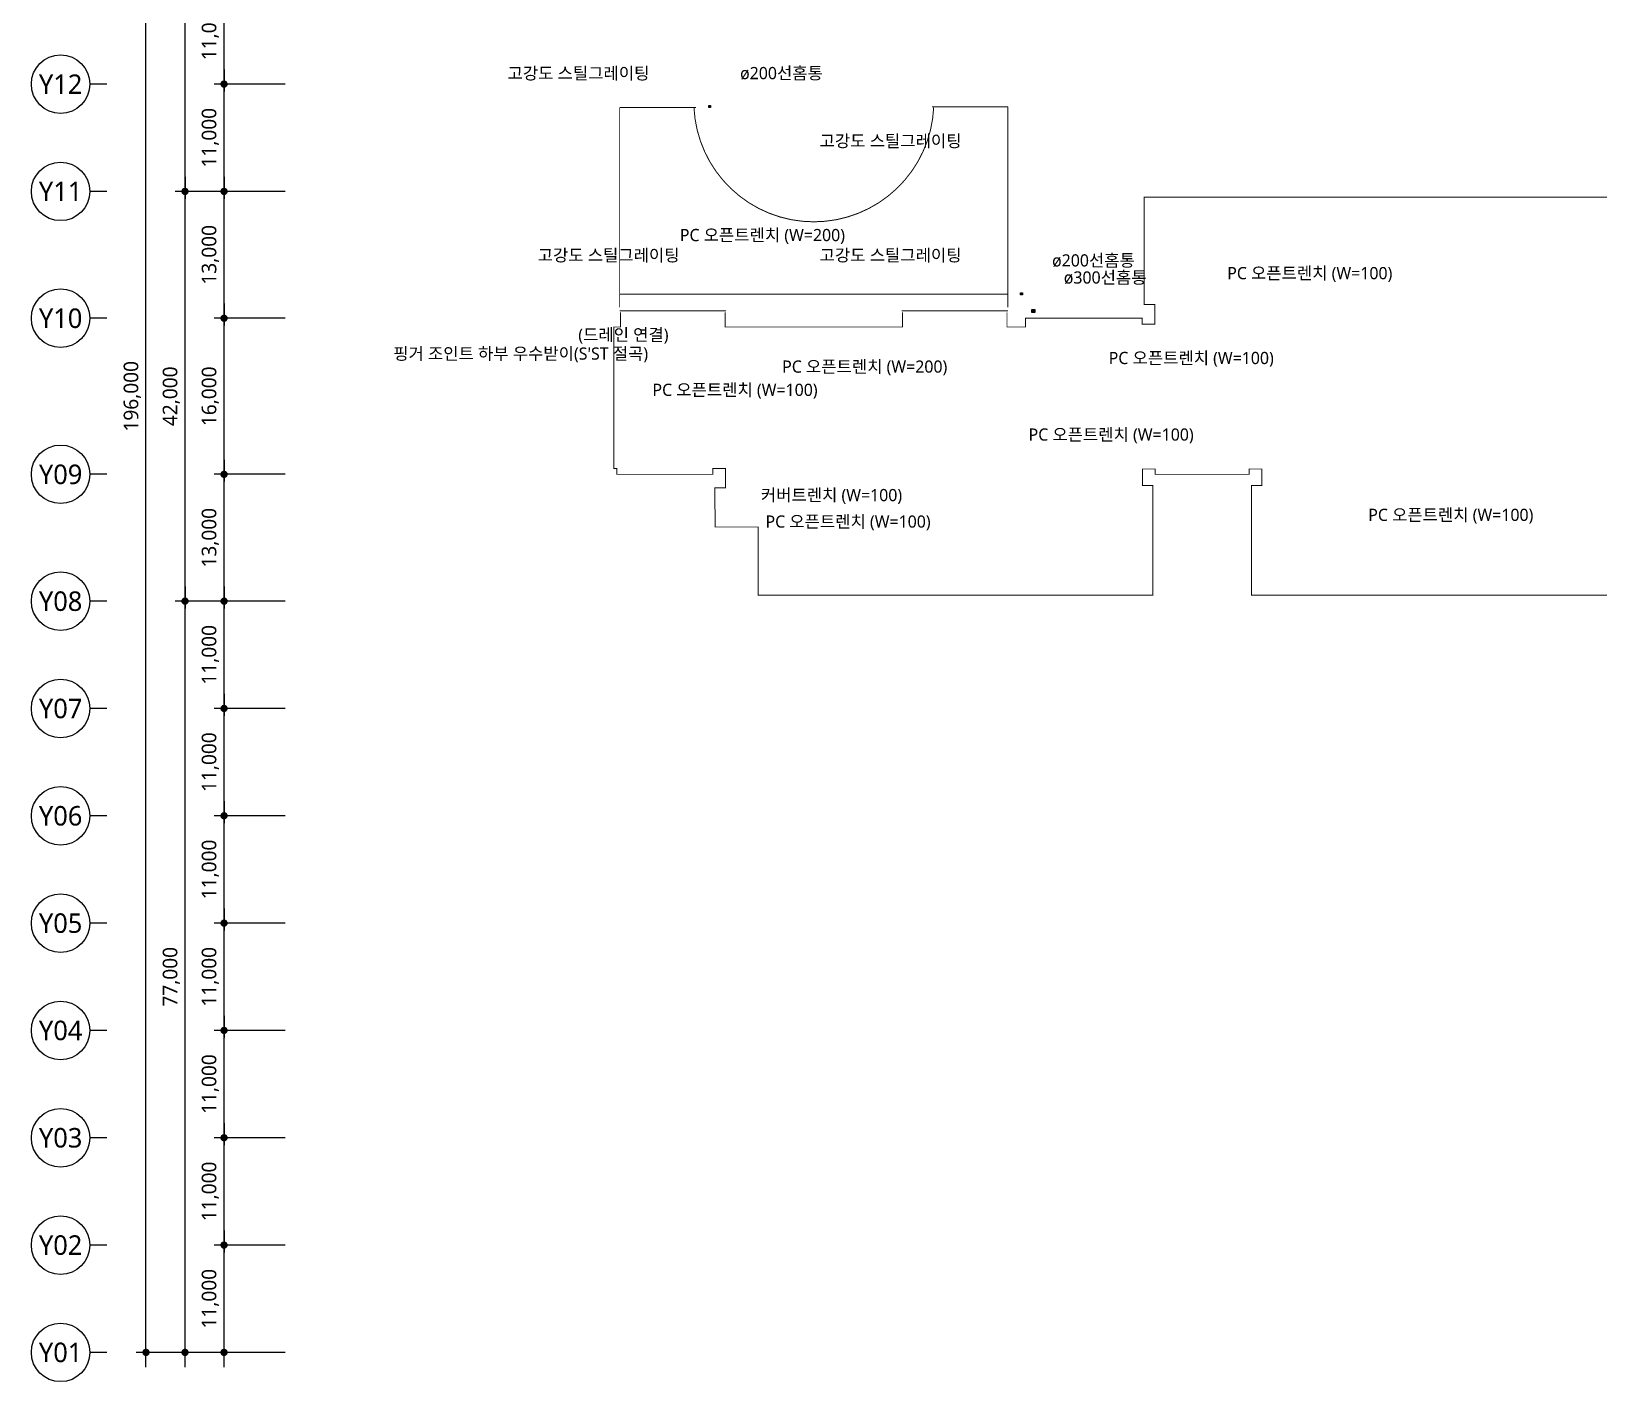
# Model space of a CAD drawing. Header units: millimetres. Extents: x 5104319 to 6731528, y 2502930 to 3039130.
# Drawn here: x 5997062 to 6157702, y 2798701 to 2937105 of the extents above; entities that cross this region are included whole.
import ezdxf
from ezdxf.enums import TextEntityAlignment as Align

# ---------------------------------------------------------------- set-up
doc = ezdxf.new("R2010")
doc.units = ezdxf.units.MM
doc.header["$PDMODE"] = 1
for name, pattern in [('CENTER2', [28.575000000000003, 19.05, -3.175, 3.175, -3.175]), ('DIVIDE2', [15.875, 6.35, -3.175, 0, -3.175, 0, -3.175]), ('HID', [2.3, 1.5, -0.8])]:
    doc.linetypes.add(name, pattern=pattern)
doc.layers.get('Defpoints').update_dxf_attribs({"color": 140})
for name, color, linetype in [('0-아연도 그레이팅 커버', 6, 'DIVIDE2'), ('0-오픈트랜치', 2, 'HID'), ('D-1', 6, 'Continuous'), ('SYM', 253, 'Continuous')]:
    doc.layers.add(name, color=color, linetype=linetype)
for name, color, linetype, lineweight in [('A-AXIS-BUBL', 7, 'Continuous', 25), ('A-DIMS', 7, 'Continuous', 25), ('A-MKXS-TEXT1', 3, 'Continuous', 25), ('A-XXXX-TXT2', 3, 'Continuous', 25)]:
    doc.layers.add(name, color=color, linetype=linetype, lineweight=lineweight)
doc.styles.add('HY울릉도L', font='')
doc.styles.add('맑은고딕', font='malgun.ttf')
doc.styles.get('HY울릉도L').set_extended_font_data('HYwulM')
doc.dimstyles.new('CDIM', dxfattribs={"dimtxt": 3, "dimasz": 1.5, "dimexe": 2, "dimexo": 1, "dimgap": 1, "dimtad": 1, "dimdec": 0, "dimrnd": 0.5, "dimzin": 0, "dimdsep": 32, "dimlunit": 6, "dimtxsty": 'HY울릉도L', "dimblk1": '_CIDOT', "dimblk2": '_CIDOT', "dimsah": 1, "dimcen": 5.5, "dimclrd": 2, "dimclre": 2, "dimclrt": 7, "dimadec": 0, "dimazin": 0, "dimtfac": 1, "dimtdec": 0, "dimtix": 1, "dimtmove": 2, "dimatfit": 1, "dimldrblk": '_CIDOT', "dimfxl": 1, "dimtolj": 1, "dimtzin": 0, "dimlwd": -1, "dimarcsym": 0})

# ---------------------------------------------------------------- blocks, each defined once
blk = doc.blocks.new('_CIDOT')
at = {"color": 0, "linetype": 'ByBlock'}
blk.add_line((2, 0), (-1, 0), dxfattribs=at)
at = {"color": 0, "linetype": 'ByBlock', "const_width": 0.5}
blk.add_lwpolyline([(-0.25, 0, 1), (0.25, 0, 1)], format="xyb", close=True, dxfattribs=at)
blk = doc.blocks.new('*D9')
at = {"layer": 'A-DIMS', "lineweight": -2, "transparency": 16777216}
for p, q in [((93193.01261145901, 67120.5923964351), (85943.0126113575, 67120.5923964351)), ((93193.01261144038, 56120.59239643509), (85943.0126113575, 56120.59239643509))]:
    blk.add_line(p, q, dxfattribs=at)
at = {"layer": 'A-DIMS', "transparency": 16777216}
blk.add_line((86943.0126113575, 56870.59239643509), (86943.0126113575, 66370.5923964351), dxfattribs=at)
at = {"layer": 'Defpoints', "color": 0, "transparency": 16777216}
for p in [(86943.0126113575, 67120.5923964351), (93693.01261145901, 67120.5923964351), (93693.01261144038, 56120.59239643509)]:
    blk.add_point(p, dxfattribs=at)
at = {"layer": 'A-DIMS', "transparency": 16777216, "xscale": 750, "yscale": 750, "zscale": 750}
for p, rotation in [((86943.0126113575, 67120.5923964351), 90), ((86943.0126113575, 56120.59239643509), 270)]:
    blk.add_blockref('_CIDOT', p, dxfattribs=dict(at, rotation=rotation))
at = {"layer": 'A-DIMS', "color": 3, "transparency": 16777216, "insert": (85538.12130700966, 61620.5923964351), "char_height": 1500, "attachment_point": 5, "rotation": 90, "style": '맑은고딕'}
blk.add_mtext('\\A1;11,000', dxfattribs=at)
blk = doc.blocks.new('*D10')
at = {"layer": 'A-DIMS', "lineweight": -2, "transparency": 16777216}
for p, q in [((93193.01261147764, 78120.5923964351), (85943.01261137612, 78120.5923964351)), ((93193.01261145901, 67120.5923964351), (85943.01261137612, 67120.5923964351))]:
    blk.add_line(p, q, dxfattribs=at)
at = {"layer": 'A-DIMS', "transparency": 16777216}
blk.add_line((86943.01261137612, 67870.5923964351), (86943.01261137612, 77370.5923964351), dxfattribs=at)
at = {"layer": 'Defpoints', "color": 0, "transparency": 16777216}
for p in [(86943.01261137612, 78120.5923964351), (93693.01261147764, 78120.5923964351), (93693.01261145901, 67120.5923964351)]:
    blk.add_point(p, dxfattribs=at)
at = {"layer": 'A-DIMS', "transparency": 16777216, "xscale": 750, "yscale": 750, "zscale": 750}
for p, rotation in [((86943.01261137612, 78120.5923964351), 90), ((86943.01261137612, 67120.5923964351), 270)]:
    blk.add_blockref('_CIDOT', p, dxfattribs=dict(at, rotation=rotation))
at = {"layer": 'A-DIMS', "color": 3, "transparency": 16777216, "insert": (85538.12130702828, 72620.59239643511), "char_height": 1500, "attachment_point": 5, "rotation": 90, "style": '맑은고딕'}
blk.add_mtext('\\A1;11,000', dxfattribs=at)
blk = doc.blocks.new('*D11')
at = {"layer": 'A-DIMS', "lineweight": -2, "transparency": 16777216}
for p, q in [((93193.01261145901, 89120.5923964351), (85943.0126113575, 89120.5923964351)), ((93193.01261144038, 78120.5923964351), (85943.0126113575, 78120.5923964351))]:
    blk.add_line(p, q, dxfattribs=at)
at = {"layer": 'A-DIMS', "transparency": 16777216}
blk.add_line((86943.0126113575, 78870.5923964351), (86943.0126113575, 88370.5923964351), dxfattribs=at)
at = {"layer": 'Defpoints', "color": 0, "transparency": 16777216}
for p in [(86943.0126113575, 89120.5923964351), (93693.01261145901, 89120.5923964351), (93693.01261144038, 78120.5923964351)]:
    blk.add_point(p, dxfattribs=at)
at = {"layer": 'A-DIMS', "transparency": 16777216, "xscale": 750, "yscale": 750, "zscale": 750}
for p, rotation in [((86943.0126113575, 89120.5923964351), 90), ((86943.0126113575, 78120.5923964351), 270)]:
    blk.add_blockref('_CIDOT', p, dxfattribs=dict(at, rotation=rotation))
at = {"layer": 'A-DIMS', "color": 3, "transparency": 16777216, "insert": (85538.12130700966, 83620.59239643511), "char_height": 1500, "attachment_point": 5, "rotation": 90, "style": '맑은고딕'}
blk.add_mtext('\\A1;11,000', dxfattribs=at)
blk = doc.blocks.new('*D12')
at = {"layer": 'A-DIMS', "lineweight": -2, "transparency": 16777216}
for p, q in [((93193.01261145901, 100120.5923964351), (85943.0126113575, 100120.5923964351)), ((93193.01261144038, 89120.5923964351), (85943.01261135748, 89120.5923964351))]:
    blk.add_line(p, q, dxfattribs=at)
at = {"layer": 'A-DIMS', "transparency": 16777216}
blk.add_line((86943.01261135748, 89870.5923964351), (86943.0126113575, 99370.5923964351), dxfattribs=at)
at = {"layer": 'Defpoints', "color": 0, "transparency": 16777216}
for p in [(86943.0126113575, 100120.5923964351), (93693.01261145901, 100120.5923964351), (93693.01261144038, 89120.5923964351)]:
    blk.add_point(p, dxfattribs=at)
at = {"layer": 'A-DIMS', "transparency": 16777216, "xscale": 750, "yscale": 750, "zscale": 750}
for p, rotation in [((86943.0126113575, 100120.5923964351), 90), ((86943.01261135748, 89120.5923964351), 270)]:
    blk.add_blockref('_CIDOT', p, dxfattribs=dict(at, rotation=rotation))
at = {"layer": 'A-DIMS', "color": 3, "transparency": 16777216, "insert": (85538.12130700964, 94620.59239643511), "char_height": 1500, "attachment_point": 5, "rotation": 90, "style": '맑은고딕'}
blk.add_mtext('\\A1;11,000', dxfattribs=at)
blk = doc.blocks.new('*D13')
at = {"layer": 'A-DIMS', "lineweight": -2, "transparency": 16777216}
for p, q in [((93193.01261147764, 111120.5923964353), (85943.01261137612, 111120.5923964353)), ((93193.01261145901, 100120.5923964351), (85943.01261137612, 100120.5923964351))]:
    blk.add_line(p, q, dxfattribs=at)
at = {"layer": 'A-DIMS', "transparency": 16777216}
blk.add_line((86943.01261137612, 100870.5923964351), (86943.01261137612, 110370.5923964353), dxfattribs=at)
at = {"layer": 'Defpoints', "color": 0, "transparency": 16777216}
for p in [(86943.01261137612, 111120.5923964353), (93693.01261147764, 111120.5923964353), (93693.01261145901, 100120.5923964351)]:
    blk.add_point(p, dxfattribs=at)
at = {"layer": 'A-DIMS', "transparency": 16777216, "xscale": 750, "yscale": 750, "zscale": 750}
for p, rotation in [((86943.01261137612, 111120.5923964353), 90), ((86943.01261137612, 100120.5923964351), 270)]:
    blk.add_blockref('_CIDOT', p, dxfattribs=dict(at, rotation=rotation))
at = {"layer": 'A-DIMS', "color": 3, "transparency": 16777216, "insert": (85538.12130702827, 105620.5923964352), "char_height": 1500, "attachment_point": 5, "rotation": 90, "style": '맑은고딕'}
blk.add_mtext('\\A1;11,000', dxfattribs=at)
blk = doc.blocks.new('*D14')
at = {"layer": 'A-DIMS', "lineweight": -2, "transparency": 16777216}
for p, q in [((93193.01261145901, 122120.5923964353), (85943.0126113575, 122120.5923964353)), ((93193.01261144038, 111120.5923964353), (85943.0126113575, 111120.5923964353))]:
    blk.add_line(p, q, dxfattribs=at)
at = {"layer": 'A-DIMS', "transparency": 16777216}
blk.add_line((86943.0126113575, 111870.5923964353), (86943.0126113575, 121370.5923964353), dxfattribs=at)
at = {"layer": 'Defpoints', "color": 0, "transparency": 16777216}
for p in [(86943.0126113575, 122120.5923964353), (93693.01261145901, 122120.5923964353), (93693.01261144038, 111120.5923964353)]:
    blk.add_point(p, dxfattribs=at)
at = {"layer": 'A-DIMS', "transparency": 16777216, "xscale": 750, "yscale": 750, "zscale": 750}
for p, rotation in [((86943.0126113575, 122120.5923964353), 90), ((86943.0126113575, 111120.5923964353), 270)]:
    blk.add_blockref('_CIDOT', p, dxfattribs=dict(at, rotation=rotation))
at = {"layer": 'A-DIMS', "color": 3, "transparency": 16777216, "insert": (85538.12130700964, 116620.5923964353), "char_height": 1500, "attachment_point": 5, "rotation": 90, "style": '맑은고딕'}
blk.add_mtext('\\A1;11,000', dxfattribs=at)
blk = doc.blocks.new('*D15')
at = {"layer": 'A-DIMS', "lineweight": -2, "transparency": 16777216}
for p, q in [((93193.01261147764, 135120.5923964353), (85943.01261137612, 135120.5923964353)), ((93193.01261145901, 122120.5923964353), (85943.01261137612, 122120.5923964353))]:
    blk.add_line(p, q, dxfattribs=at)
at = {"layer": 'A-DIMS', "transparency": 16777216}
blk.add_line((86943.01261137612, 122870.5923964353), (86943.01261137612, 134370.5923964353), dxfattribs=at)
at = {"layer": 'Defpoints', "color": 0, "transparency": 16777216}
for p in [(86943.01261137612, 135120.5923964353), (93693.01261147764, 135120.5923964353), (93693.01261145901, 122120.5923964353)]:
    blk.add_point(p, dxfattribs=at)
at = {"layer": 'A-DIMS', "transparency": 16777216, "xscale": 750, "yscale": 750, "zscale": 750}
for p, rotation in [((86943.01261137612, 135120.5923964353), 90), ((86943.01261137612, 122120.5923964353), 270)]:
    blk.add_blockref('_CIDOT', p, dxfattribs=dict(at, rotation=rotation))
at = {"layer": 'A-DIMS', "color": 3, "transparency": 16777216, "insert": (85538.12130702828, 128620.5923964354), "char_height": 1500, "attachment_point": 5, "rotation": 90, "style": '맑은고딕'}
blk.add_mtext('\\A1;13,000', dxfattribs=at)
blk = doc.blocks.new('*D16')
at = {"layer": 'A-DIMS', "lineweight": -2, "transparency": 16777216}
for p, q in [((93193.01261149626, 151120.5923964353), (85943.01261139475, 151120.5923964353)), ((93193.01261147764, 135120.5923964353), (85943.01261139475, 135120.5923964353))]:
    blk.add_line(p, q, dxfattribs=at)
at = {"layer": 'A-DIMS', "transparency": 16777216}
blk.add_line((86943.01261139475, 135870.5923964353), (86943.01261139475, 150370.5923964353), dxfattribs=at)
at = {"layer": 'Defpoints', "color": 0, "transparency": 16777216}
for p in [(86943.01261139475, 151120.5923964353), (93693.01261149626, 151120.5923964353), (93693.01261147764, 135120.5923964353)]:
    blk.add_point(p, dxfattribs=at)
at = {"layer": 'A-DIMS', "transparency": 16777216, "xscale": 750, "yscale": 750, "zscale": 750}
for p, rotation in [((86943.01261139475, 151120.5923964353), 90), ((86943.01261139475, 135120.5923964353), 270)]:
    blk.add_blockref('_CIDOT', p, dxfattribs=dict(at, rotation=rotation))
at = {"layer": 'A-DIMS', "color": 3, "transparency": 16777216, "insert": (85538.12130704691, 143120.5923964354), "char_height": 1500, "attachment_point": 5, "rotation": 90, "style": '맑은고딕'}
blk.add_mtext('\\A1;16,000', dxfattribs=at)
blk = doc.blocks.new('*D17')
at = {"layer": 'A-DIMS', "lineweight": -2, "transparency": 16777216}
for p, q in [((93193.01261137612, 164120.5923964353), (85943.01261127461, 164120.5923964353)), ((93193.01261149626, 151120.5923964353), (85943.0126112746, 151120.5923964353))]:
    blk.add_line(p, q, dxfattribs=at)
at = {"layer": 'A-DIMS', "transparency": 16777216}
blk.add_line((86943.0126112746, 151870.5923964353), (86943.0126112746, 163370.5923964353), dxfattribs=at)
at = {"layer": 'Defpoints', "color": 0, "transparency": 16777216}
for p in [(86943.01261127461, 164120.5923964353), (93693.01261137612, 164120.5923964353), (93693.01261149626, 151120.5923964353)]:
    blk.add_point(p, dxfattribs=at)
at = {"layer": 'A-DIMS', "transparency": 16777216, "xscale": 750, "yscale": 750, "zscale": 750}
for p, rotation in [((86943.01261127461, 164120.5923964353), 90), ((86943.0126112746, 151120.5923964353), 270)]:
    blk.add_blockref('_CIDOT', p, dxfattribs=dict(at, rotation=rotation))
at = {"layer": 'A-DIMS', "color": 3, "transparency": 16777216, "insert": (85538.12130692675, 157620.5923964354), "char_height": 1500, "attachment_point": 5, "rotation": 90, "style": '맑은고딕'}
blk.add_mtext('\\A1;13,000', dxfattribs=at)
blk = doc.blocks.new('*D18')
at = {"layer": 'A-DIMS', "lineweight": -2, "transparency": 16777216}
for p, q in [((93193.01261139475, 175120.5923964353), (85943.01261129323, 175120.5923964353)), ((93193.01261137612, 164120.5923964353), (85943.01261129323, 164120.5923964353))]:
    blk.add_line(p, q, dxfattribs=at)
at = {"layer": 'A-DIMS', "transparency": 16777216}
blk.add_line((86943.01261129323, 164870.5923964353), (86943.01261129323, 174370.5923964353), dxfattribs=at)
at = {"layer": 'Defpoints', "color": 0, "transparency": 16777216}
for p in [(86943.01261129323, 175120.5923964353), (93693.01261139475, 175120.5923964353), (93693.01261137612, 164120.5923964353)]:
    blk.add_point(p, dxfattribs=at)
at = {"layer": 'A-DIMS', "transparency": 16777216, "xscale": 750, "yscale": 750, "zscale": 750}
for p, rotation in [((86943.01261129323, 175120.5923964353), 90), ((86943.01261129323, 164120.5923964353), 270)]:
    blk.add_blockref('_CIDOT', p, dxfattribs=dict(at, rotation=rotation))
at = {"layer": 'A-DIMS', "color": 3, "transparency": 16777216, "insert": (85538.12130694538, 169620.5923964354), "char_height": 1500, "attachment_point": 5, "rotation": 90, "style": '맑은고딕'}
blk.add_mtext('\\A1;11,000', dxfattribs=at)
blk = doc.blocks.new('*D19')
at = {"layer": 'A-DIMS', "lineweight": -2, "transparency": 16777216}
for p, q in [((93193.01261141337, 186120.5923964353), (85943.01261131186, 186120.5923964353)), ((93193.01261139475, 175120.5923964353), (85943.01261131186, 175120.5923964353))]:
    blk.add_line(p, q, dxfattribs=at)
at = {"layer": 'A-DIMS', "transparency": 16777216}
blk.add_line((86943.01261131186, 175870.5923964353), (86943.01261131186, 185370.5923964353), dxfattribs=at)
at = {"layer": 'Defpoints', "color": 0, "transparency": 16777216}
for p in [(86943.01261131186, 186120.5923964353), (93693.01261141337, 186120.5923964353), (93693.01261139475, 175120.5923964353)]:
    blk.add_point(p, dxfattribs=at)
at = {"layer": 'A-DIMS', "transparency": 16777216, "xscale": 750, "yscale": 750, "zscale": 750}
for p, rotation in [((86943.01261131186, 186120.5923964353), 90), ((86943.01261131186, 175120.5923964353), 270)]:
    blk.add_blockref('_CIDOT', p, dxfattribs=dict(at, rotation=rotation))
at = {"layer": 'A-DIMS', "color": 3, "transparency": 16777216, "insert": (85538.121306964, 180620.5923964354), "char_height": 1500, "attachment_point": 5, "rotation": 90, "style": '맑은고딕'}
blk.add_mtext('\\A1;11,000', dxfattribs=at)
blk = doc.blocks.new('*D25')
at = {"layer": 'A-DIMS', "lineweight": -2, "transparency": 16777216}
for p, q in [((93193.01261145901, 122120.5923964353), (81943.0126113575, 122120.5923964353)), ((93193.0126114143, 45120.59239643509), (81943.01261135748, 45120.59239643509))]:
    blk.add_line(p, q, dxfattribs=at)
at = {"layer": 'A-DIMS', "transparency": 16777216}
blk.add_line((82943.01261135748, 45870.59239643509), (82943.0126113575, 121370.5923964353), dxfattribs=at)
at = {"layer": 'Defpoints', "color": 0, "transparency": 16777216}
for p in [(82943.0126113575, 122120.5923964353), (93693.01261145901, 122120.5923964353), (93693.0126114143, 45120.59239643509)]:
    blk.add_point(p, dxfattribs=at)
at = {"layer": 'A-DIMS', "transparency": 16777216, "xscale": 750, "yscale": 750, "zscale": 750}
for p, rotation in [((82943.0126113575, 122120.5923964353), 90), ((82943.01261135748, 45120.59239643509), 270)]:
    blk.add_blockref('_CIDOT', p, dxfattribs=dict(at, rotation=rotation))
at = {"layer": 'A-DIMS', "color": 3, "transparency": 16777216, "insert": (81542.19739396615, 83620.59239643523), "char_height": 1500, "attachment_point": 5, "rotation": 90, "style": '맑은고딕'}
blk.add_mtext('\\A1;77,000', dxfattribs=at)
blk = doc.blocks.new('*D26')
at = {"layer": 'A-DIMS', "lineweight": -2, "transparency": 16777216}
for p, q in [((93193.0126113575, 241120.5923964353), (77943.0126113575, 241120.5923964353)), ((93193.01261144038, 45120.59239643509), (77943.01261135745, 45120.5923964351))]:
    blk.add_line(p, q, dxfattribs=at)
at = {"layer": 'A-DIMS', "transparency": 16777216}
blk.add_line((78943.01261135745, 45870.5923964351), (78943.0126113575, 240370.5923964353), dxfattribs=at)
at = {"layer": 'Defpoints', "color": 0, "transparency": 16777216}
for p in [(78943.0126113575, 241120.5923964353), (93693.0126113575, 241120.5923964353), (93693.01261144038, 45120.59239643509)]:
    blk.add_point(p, dxfattribs=at)
at = {"layer": 'A-DIMS', "transparency": 16777216, "xscale": 750, "yscale": 750, "zscale": 750}
for p, rotation in [((78943.0126113575, 241120.5923964353), 90), ((78943.01261135745, 45120.5923964351), 270)]:
    blk.add_blockref('_CIDOT', p, dxfattribs=dict(at, rotation=rotation))
at = {"layer": 'A-DIMS', "color": 3, "transparency": 16777216, "insert": (77538.12130700963, 143120.5923964352), "char_height": 1500, "attachment_point": 5, "rotation": 90, "style": '맑은고딕'}
blk.add_mtext('\\A1;196,000', dxfattribs=at)
blk = doc.blocks.new('*D27')
at = {"layer": 'A-DIMS', "lineweight": -2, "transparency": 16777216}
for p, q in [((93193.01261145901, 56120.59239643509), (85943.0126113575, 56120.59239643509)), ((93193.01261144038, 45120.59239643509), (85943.0126113575, 45120.59239643509))]:
    blk.add_line(p, q, dxfattribs=at)
at = {"layer": 'A-DIMS', "transparency": 16777216}
blk.add_line((86943.0126113575, 45870.59239643509), (86943.0126113575, 55370.59239643509), dxfattribs=at)
at = {"layer": 'Defpoints', "color": 0, "transparency": 16777216}
for p in [(86943.0126113575, 56120.59239643509), (93693.01261145901, 56120.59239643509), (93693.01261144038, 45120.59239643509)]:
    blk.add_point(p, dxfattribs=at)
at = {"layer": 'A-DIMS', "transparency": 16777216, "xscale": 750, "yscale": 750, "zscale": 750}
for p, rotation in [((86943.0126113575, 56120.59239643509), 90), ((86943.0126113575, 45120.59239643509), 270)]:
    blk.add_blockref('_CIDOT', p, dxfattribs=dict(at, rotation=rotation))
at = {"layer": 'A-DIMS', "color": 3, "transparency": 16777216, "insert": (85538.12130700966, 50620.59239643511), "char_height": 1500, "attachment_point": 5, "rotation": 90, "style": '맑은고딕'}
blk.add_mtext('\\A1;11,000', dxfattribs=at)
blk = doc.blocks.new('*D28')
at = {"layer": 'A-DIMS', "lineweight": -2, "transparency": 16777216}
for p, q in [((93193.01261147764, 164120.5923964353), (81943.01261137612, 164120.5923964353)), ((93193.01261143293, 122120.5923964353), (81943.0126113761, 122120.5923964353))]:
    blk.add_line(p, q, dxfattribs=at)
at = {"layer": 'A-DIMS', "transparency": 16777216}
blk.add_line((82943.0126113761, 122870.5923964353), (82943.0126113761, 163370.5923964353), dxfattribs=at)
at = {"layer": 'Defpoints', "color": 0, "transparency": 16777216}
for p in [(82943.01261137612, 164120.5923964353), (93693.01261147764, 164120.5923964353), (93693.01261143293, 122120.5923964353)]:
    blk.add_point(p, dxfattribs=at)
at = {"layer": 'A-DIMS', "transparency": 16777216, "xscale": 750, "yscale": 750, "zscale": 750}
for p, rotation in [((82943.01261137612, 164120.5923964353), 90), ((82943.0126113761, 122120.5923964353), 270)]:
    blk.add_blockref('_CIDOT', p, dxfattribs=dict(at, rotation=rotation))
at = {"layer": 'A-DIMS', "color": 3, "transparency": 16777216, "insert": (81542.19739398478, 143120.5923964354), "char_height": 1500, "attachment_point": 5, "rotation": 90, "style": '맑은고딕'}
blk.add_mtext('\\A1;42,000', dxfattribs=at)
blk = doc.blocks.new('*D29')
at = {"layer": 'A-DIMS', "lineweight": -2, "transparency": 16777216}
for p, q in [((93193.0126113575, 241120.5923964353), (81943.01261129323, 241120.5923964353)), ((93193.01261135004, 164120.5923964353), (81943.01261129322, 164120.5923964353))]:
    blk.add_line(p, q, dxfattribs=at)
at = {"layer": 'A-DIMS', "transparency": 16777216}
blk.add_line((82943.01261129322, 164870.5923964353), (82943.01261129323, 240370.5923964353), dxfattribs=at)
at = {"layer": 'Defpoints', "color": 0, "transparency": 16777216}
for p in [(82943.01261129323, 241120.5923964353), (93693.0126113575, 241120.5923964353), (93693.01261135004, 164120.5923964353)]:
    blk.add_point(p, dxfattribs=at)
at = {"layer": 'A-DIMS', "transparency": 16777216, "xscale": 750, "yscale": 750, "zscale": 750}
for p, rotation in [((82943.01261129323, 241120.5923964353), 90), ((82943.01261129322, 164120.5923964353), 270)]:
    blk.add_blockref('_CIDOT', p, dxfattribs=dict(at, rotation=rotation))
at = {"layer": 'A-DIMS', "color": 3, "transparency": 16777216, "insert": (81542.19739390188, 202620.5923964354), "char_height": 1500, "attachment_point": 5, "rotation": 90, "style": '맑은고딕'}
blk.add_mtext('\\A1;77,000', dxfattribs=at)
blk = doc.blocks.new('상자')
at = {"layer": 'D-1'}
for p, q in [((6041333.205289224, 124772.7316036165), (6041693.20528928, 124772.7316036168)), ((6042773.205289448, 126212.731603841), (6042773.205289448, 125852.7316037851)), ((6042773.205289448, 123692.7316034499), (6042773.205289448, 123332.731603394)), ((6043853.205289615, 124772.7316036183), (6044213.205289671, 124772.7316036185))]:
    blk.add_line(p, q, dxfattribs=at)
at = {"layer": 'D-1', "ltscale": 0.6}
blk.add_lwpolyline([(6041333.205289261, 126212.7316038694), (6044213.205289634, 126212.7316038694), (6044213.205289634, 123332.7316035011), (6041333.205289261, 123332.7316035011)], close=True, dxfattribs=at)
for points in [[(6044213.205289701, 126212.7316038693), (6041333.205289331, 123332.7316035012)], [(6041333.205289261, 126212.7316038693), (6044213.205289634, 123332.7316034985)]]:
    blk.add_lwpolyline(points, dxfattribs=at)
blk.add_circle((6042773.205289448, 124772.7316036175), 1080.000000167638, dxfattribs=at)
at = {"layer": 'Defpoints'}
blk.add_circle((6042773.205289448, 124772.7316036175), 1200.000000186265, dxfattribs=at)
at = {"layer": 'SYM', "ltscale": 0.6}
blk.add_circle((6042773.205289448, 124772.7316036175), 1080.000000167638, dxfattribs=at)
blk = doc.blocks.new('DIM(210222)')
for p, q in [((74943.0126115065, 175120.5923964344), (73193.0126115065, 175120.5923964344)), ((74943.01261148788, 164120.5923964344), (73193.01261148788, 164120.5923964344)), ((74943.01261146925, 151120.5923964344), (73193.01261146925, 151120.5923964344)), ((74943.01261145063, 135120.5923964344), (73193.01261145063, 135120.5923964344)), ((74943.01261145063, 122120.5923964344), (73193.01261145063, 122120.5923964344)), ((74943.012611432, 111120.5923964344), (73193.012611432, 111120.5923964344)), ((74943.01261141337, 100120.5923964342), (73193.01261141337, 100120.5923964342)), ((74943.01261141337, 89120.59239643416), (73193.01261141337, 89120.59239643416)), ((74943.01261139475, 78120.59239643416), (73193.01261139475, 78120.59239643416)), ((74943.01261137612, 67120.59239643416), (73193.01261137612, 67120.59239643416)), ((74943.01261137612, 56120.59239643416), (73193.01261137612, 56120.59239643416)), ((74943.0126113575, 45120.59239643416), (73193.0126113575, 45120.59239643416))]:
    blk.add_line(p, q)
at = {"layer": 'A-AXIS-BUBL', "ltscale": 0.2}
for centre in [(70193.0126115065, 175120.5923964344), (70193.01261148788, 164120.5923964344), (70193.01261146925, 151120.5923964344), (70193.01261145063, 135120.5923964344), (70193.01261145063, 122120.5923964344), (70193.012611432, 111120.5923964344), (70193.01261141337, 100120.5923964342), (70193.01261141337, 89120.59239643416), (70193.01261139475, 78120.59239643416), (70193.01261137612, 67120.59239643416), (70193.01261137612, 56120.59239643416), (70193.0126113575, 45120.59239643416)]:
    blk.add_circle(centre, 3000.000030000308, dxfattribs=at)
at = {"layer": 'A-XXXX-TXT2', "ltscale": 0.2, "style": '맑은고딕'}
for s, p in [('Y12', (70193.0126115065, 175120.5923964344)), ('Y11', (70193.01261148788, 164120.5923964344)), ('Y10', (70193.01261146925, 151120.5923964344)), ('Y09', (70193.01261145063, 135120.5923964344)), ('Y08', (70193.01261145063, 122120.5923964344)), ('Y07', (70193.012611432, 111120.5923964344)), ('Y06', (70193.01261141337, 100120.5923964342)), ('Y05', (70193.01261141337, 89120.59239643416)), ('Y04', (70193.01261139475, 78120.59239643416)), ('Y03', (70193.01261137612, 67120.59239643416)), ('Y02', (70193.01261137612, 56120.59239643416)), ('Y01', (70193.0126113575, 45120.59239643416))]:
    blk.add_text(s, height=2000.000020000205, dxfattribs=at).set_placement(p, align=Align.MIDDLE)
at = {"layer": 'A-DIMS'}
for p1, p2, distance, picture, middle in [((93693.01261144038, 45120.59239643509), (93693.0126113575, 241120.5923964353), 14750.000000000002, '*D26', (77538.12130700963, 143120.5923964352)), ((93693.01261135004, 164120.5923964353), (93693.0126113575, 241120.5923964353), 10750.000000064261, '*D29', (81542.19739390188, 202620.5923964354)), ((93693.01261139475, 175120.5923964353), (93693.01261141337, 186120.5923964353), 6750.000000101515, '*D19', (85538.121306964, 180620.5923964354)), ((93693.01261137612, 164120.5923964353), (93693.01261139475, 175120.5923964353), 6750.000000101515, '*D18', (85538.12130694538, 169620.5923964354)), ((93693.01261143293, 122120.5923964353), (93693.01261147764, 164120.5923964353), 10750.000000101514, '*D28', (81542.19739398478, 143120.5923964354)), ((93693.01261149626, 151120.5923964353), (93693.01261137612, 164120.5923964353), 6750.000000101513, '*D17', (85538.12130692675, 157620.5923964354)), ((93693.01261147764, 135120.5923964353), (93693.01261149626, 151120.5923964353), 6750.000000101514, '*D16', (85538.12130704691, 143120.5923964354)), ((93693.01261145901, 122120.5923964353), (93693.01261147764, 135120.5923964353), 6750.000000101513, '*D15', (85538.12130702828, 128620.5923964354)), ((93693.0126114143, 45120.59239643509), (93693.01261145901, 122120.5923964353), 10750.000000101514, '*D25', (81542.19739396615, 83620.59239643523)), ((93693.01261144038, 111120.5923964353), (93693.01261145901, 122120.5923964353), 6750.000000101515, '*D14', (85538.12130700964, 116620.5923964353)), ((93693.01261145901, 100120.5923964351), (93693.01261147764, 111120.5923964353), 6750.000000101514, '*D13', (85538.12130702827, 105620.5923964352)), ((93693.01261144038, 89120.5923964351), (93693.01261145901, 100120.5923964351), 6750.000000101515, '*D12', (85538.12130700964, 94620.59239643511)), ((93693.01261144038, 78120.5923964351), (93693.01261145901, 89120.5923964351), 6750.000000101515, '*D11', (85538.12130700966, 83620.59239643511)), ((93693.01261145901, 67120.5923964351), (93693.01261147764, 78120.5923964351), 6750.000000101515, '*D10', (85538.12130702828, 72620.59239643511)), ((93693.01261144038, 56120.59239643509), (93693.01261145901, 67120.5923964351), 6750.000000101514, '*D9', (85538.12130700966, 61620.5923964351)), ((93693.01261144038, 45120.59239643509), (93693.01261145901, 56120.59239643509), 6750.000000101515, '*D27', (85538.12130700966, 50620.59239643511))]:
    dim = blk.add_aligned_dim(p1=p1, p2=p2, distance=distance, dimstyle='CDIM', override={"dimscale": 500, "dimtxsty": '맑은고딕', "dimclrd": 256, "dimclre": 256, "dimclrt": 3}, dxfattribs=at)
    dim.commit()
    dim.dimension.update_dxf_attribs({"geometry": picture, "text_midpoint": middle})

msp = doc.modelspace()

# ---------------------------------------------------------------- linework, layer by layer
for points in [[(6062917.285753321, 2929181.369459591, 0, 500.0000050000514, 0), (6062917.285753351, 2930681.369474563, 0, 0, 0), (6062917.285753321, 2932808.910752155, 0, 0, 0), (6060460.616400966, 2932808.910752155, 0, 0, 0)], [(6066584.518588842, 2929400.806698195, 0, 500.0000050000514, 0), (6066584.518588812, 2930900.806713167, 0, 0, 0), (6066584.518588842, 2933028.347990759, 0, 0, 0), (6069041.187941196, 2933028.347990759, 0, 0, 0)], [(6094906.950761087, 2929581.369459591, 0, 500.0000050000514, 0), (6094906.950761117, 2928081.369444619, 0, 0, 0), (6094906.950761087, 2925953.828167027, 0, 0, 0), (6092450.281408733, 2925953.828167027, 0, 0, 0)], [(6139061.809528715, 2920350.806698067, 0, 500.0000050000514, 0), (6139061.809528744, 2918850.806683095, 0, 0, 0), (6139061.809528714, 2912276.621494647, 0, 0, 0), (6136605.14017636, 2912276.621494647, 0, 0, 0)], [(6082960.932268492, 2919463.091955847, 0, 500.0000050000514, 0), (6082960.932268521, 2917963.091940875, 0, 0, 0), (6082960.932268491, 2916279.336049832, 0, 0, 0), (6080504.262916137, 2916279.336049832, 0, 0, 0)], [(6066006.950761087, 2910181.369459591, 0, 500.0000050000514, 0), (6066006.950761117, 2911681.369474563, 0, 0, 0), (6066006.950761087, 2914162.265467417, 0, 0, 0), (6063550.281408733, 2914162.265467417, 0, 0, 0)], [(6094906.950761087, 2910181.369459591, 0, 500.0000050000514, 0), (6094906.950761117, 2911681.369474563, 0, 0, 0), (6094906.950761087, 2914162.26546742, 0, 0, 0), (6092450.281408733, 2914162.26546742, 0, 0, 0)], [(6098561.809528584, 2910200.806698193, 0, 500.0000050000514, 0), (6098561.809528554, 2911700.806713165, 0, 0, 0), (6098561.809528584, 2913828.347990757, 0, 0, 0), (6101018.478880938, 2913828.347990757, 0, 0, 0)], [(6099761.809528592, 2908450.806698193, 0, 500.0000050000514, 0), (6099761.809528562, 2909950.806713165, 0, 0, 0), (6099761.809528592, 2912078.347990757, 0, 0, 0), (6102218.478880947, 2912078.347990757, 0, 0, 0)], [(6071562.686788694, 2910181.369459591, 0, 500.0000050000514, 0), (6071562.686788665, 2908681.369444619, 0, 0, 0), (6071562.686788695, 2902742.756560461, 0, 0, 0), (6074019.356141048, 2902742.756560461, 0, 0, 0)], [(6066006.950761087, 2908450.80670592, 0, 500.0000050000514, 0), (6066006.950761117, 2906950.806690949, 0, 0, 0), (6066006.950761087, 2903946.069119455, 0, 0, 0), (6063550.281408733, 2903946.069119455, 0, 0, 0)], [(6105028.736380803, 2907900.806698193, 0, 500.0000050000514, 0), (6105028.736380775, 2906400.806683221, 0, 0, 0), (6105028.736380804, 2903625.38652673, 0, 0, 0), (6107485.405733158, 2903625.38652673, 0, 0, 0)], [(6071562.686788674, 2907000.806698193, 0, 500.0000050000514, 0), (6071562.686788645, 2905500.806683221, 0, 0, 0), (6071562.686788674, 2903373.265405629, 0, 0, 0)], [(6056661.809528588, 2900360.79823028, 0, 500.0000050000514, 0), (6058161.80954356, 2900360.798230251, 0, 0, 0), (6060726.827818233, 2900360.798230281, 0, 0, 0)], [(6118700.855078178, 2891500.806698202, 0, 500.0000050000514, 0), (6118700.855078207, 2893000.806713174, 0, 0, 0), (6118700.855078178, 2895776.226869665, 0, 0, 0), (6116244.185725824, 2895776.226869665, 0, 0, 0)], [(6069336.809528606, 2886100.806714007, 0, 500.0000050000514, 0), (6069336.809528577, 2887600.806728979, 0, 0, 0), (6069336.809528607, 2889728.348006571, 0, 0, 0), (6071793.47888096, 2889728.348006571, 0, 0, 0)], [(6091738.909513263, 2879150.806698197, 0, 500.0000050000514, 0), (6091738.909513292, 2880650.806713169, 0, 0, 0), (6091738.909513262, 2886859.074011602, 0, 0, 0), (6089282.240160909, 2886859.074011602, 0, 0, 0)], [(6153516.452236816, 2879150.806698197, 0, 500.0000050000514, 0), (6153516.452236845, 2880650.806713169, 0, 0, 0), (6153516.452236815, 2887546.326591308, 0, 0, 0), (6151059.782884462, 2887546.326591308, 0, 0, 0)]]:
    msp.add_lwpolyline(points, format="xyseb")
at = {"layer": '0-아연도 그레이팅 커버', "ltscale": 100, "const_width": 100}
for points in [[(6057382.074432155, 2929300.806698193), (6065182.074432155, 2929300.806698193)], [(6089361.809528593, 2929381.369459591), (6097161.809528593, 2929381.369459591)], [(6057361.809528593, 2910181.369459591), (6068261.809528593, 2910181.369459591)], [(6086261.809528593, 2910181.369459591), (6097161.809528593, 2910181.369459591)]]:
    msp.add_lwpolyline(points, dxfattribs=at)
at = {"layer": '0-아연도 그레이팅 커버', "linetype": 'CENTER2', "ltscale": 25, "const_width": 100}
for points in [[(6111111.809528588, 2919600.806698193), (6111111.809528588, 2919600.806698193), (6111111.809528583, 2918500.806698192)], [(6067140.803300268, 2888100.806698193), (6067140.803300268, 2886300.806714007), (6071261.809528624, 2886300.806714007)], [(6112011.80952859, 2879800.806698193), (6112011.80952859, 2880900.806698193)]]:
    msp.add_lwpolyline(points, dxfattribs=at)
at = {"layer": '0-아연도 그레이팅 커버', "linetype": 'CENTER2', "ltscale": 100, "const_width": 100}
for points in [[(6068261.808310052, 2908450.80670592), (6057361.808310052, 2908450.80670592)], [(6097161.808310052, 2908450.80670592), (6086261.808310052, 2908450.80670592)]]:
    msp.add_lwpolyline(points, dxfattribs=at)
at = {"layer": '0-오픈트랜치', "ltscale": 500, "const_width": 100}
for points in [[(6057361.809528593, 2929300.806698193), (6057361.809528593, 2908800.806698193)], [(6097161.809528593, 2929381.369459591), (6097161.809528593, 2908800.806698193)], [(6111111.809528588, 2919600.806698193), (6111111.809528588, 2920100.806698193), (6167011.809528592, 2920100.806698193), (6167011.809528547, 2908800.806698193), (6165911.809528565, 2908800.806698193), (6165911.809528565, 2907100.806698193), (6167211.809528559, 2907100.806698193), (6167211.809528587, 2907647.228192845), (6176856.928899601, 2907647.228192845), (6176856.928899629, 2907100.806698193), (6178156.928899623, 2907100.806698193), (6178156.928899623, 2908800.806698193), (6177111.809528586, 2908800.806698193), (6177111.809528586, 2918500.806698193)], [(6111111.809528583, 2918500.806698192), (6111111.809528588, 2909100.806698193), (6112211.809528588, 2909100.806698193), (6112211.809528588, 2907100.806682378), (6110911.809528587, 2907100.806682378), (6110911.809528588, 2907700.806698193), (6098961.809528588, 2907700.806698193), (6098961.809528588, 2906800.806698193), (6097061.809528588, 2906800.806698193), (6097061.809528588, 2908300.806698193)], [(6086261.809528593, 2910181.369459591), (6068261.809528593, 2910181.369459591)], [(6057461.809528588, 2908300.806698193), (6057461.809528588, 2906800.806698193), (6056761.809528588, 2906800.806698193), (6056761.809528588, 2892300.806698193), (6057061.809528588, 2892300.806698193), (6057061.809528588, 2891700.806698193), (6066911.809528589, 2891700.806698193), (6066911.809528589, 2892300.806698193), (6068211.809528588, 2892300.806698192), (6068211.809528601, 2890300.806698193), (6067111.809528601, 2890300.806698193), (6067111.809528601, 2888100.806698193)], [(6086361.809528588, 2908300.806698193), (6086361.809528588, 2906800.806698193), (6068161.809528588, 2906800.806698193), (6068161.809528588, 2908300.806698193)], [(6112011.80952859, 2880900.806698193), (6112011.809528592, 2890547.228192854), (6110939.249843059, 2890547.228192854), (6110939.249843059, 2892247.228192854), (6112239.249843054, 2892247.228192854), (6112239.249843081, 2891700.806698193), (6121884.369214095, 2891700.806698201), (6121884.369214123, 2892247.228192854), (6123184.369214118, 2892247.228192854), (6123184.369214118, 2890547.228192854), (6122111.809528588, 2890547.228192854), (6122111.809528588, 2879300.806698193), (6178011.809528588, 2879300.806698193), (6178011.809528591, 2879800.806698193)], [(6071261.809528624, 2886300.806714007), (6071561.809528624, 2886300.806714007), (6071561.809528624, 2879300.806698193), (6112011.809528588, 2879300.806698193), (6112011.80952859, 2879800.806698193)]]:
    msp.add_lwpolyline(points, dxfattribs=at)
at = {"layer": '0-오픈트랜치', "ltscale": 50}
for points in [[(6066483.230318844, 2929400.37727489, 0, 250.0005050736482, 0), (6066075.911406667, 2929400.377280878, 0, 0, 0), (6064985.190348475, 2929400.37727489, 0, 0, 0), (6064985.190348475, 2929400.37727489, 0, 0, 0)], [(6098460.521258594, 2910200.37727489, 0, 250.0005050736482, 0), (6098053.202346416, 2910200.377280878, 0, 0, 0), (6096962.481288224, 2910200.37727489, 0, 0, 0), (6096962.481288224, 2910200.37727489, 0, 0, 0)], [(6086261.808310052, 2908450.805210871, 0, 250.0005050736482, 0), (6085854.489397875, 2908450.805204883, 0, 0, 0), (6068261.808310052, 2908450.805204883, 0, 0, 0)], [(6099611.808310054, 2908450.806698186, 0, 250.0005050736482, 0), (6099204.489397877, 2908450.806692197, 0, 0, 0), (6097161.808310052, 2908450.80670592, 0, 0, 0)], [(6099761.809528581, 2908300.806698191, 0, 250.0005050736482, 0), (6099761.809522592, 2907893.487786013, 0, 0, 0), (6099761.809528581, 2907700.806698202, 0, 0, 0), (6099761.809528581, 2907700.806698202, 0, 0, 0)]]:
    msp.add_lwpolyline(points, format="xyseb", dxfattribs=at)
at = {"layer": '0-오픈트랜치', "ltscale": 500, "const_width": 100}
msp.add_lwpolyline([(6089548.100542568, 2929300.806698193, -0.9538629050271055), (6064975.518514618, 2929300.806698193)], format="xyb", dxfattribs=at)

# ---------------------------------------------------------------- block references
msp.add_blockref('DIM(210222)', (5929868.796917148, 2756580.214301757))
at = {"layer": 'D-1', "ltscale": 0.6}
for p, xscale, yscale, zscale in [((5646947.490490315, 2920736.033671123), 0.06944444443673639, 0.06944444443673639, 0.06944444443673639), ((5678924.781430059, 2901536.033671123), 0.06944444443673639, 0.06944444443673639, 0.06944444443673639), ((5470306.267390014, 2895453.647157778), 0.1041666666535801, 0.1041666666535801, 0.1041666666535801)]:
    msp.add_blockref('상자', p, dxfattribs=dict(at, xscale=xscale, yscale=yscale, zscale=zscale))

# ---------------------------------------------------------------- texts
at = {"layer": 'A-MKXS-TEXT1', "style": '맑은고딕'}
for s, p in [('고강도 스틸그레이팅', (6060410.616400966, 2932808.910752155)), ('ø200선홈통', (6078189.847548864, 2932828.347990759)), ('고강도 스틸그레이팅', (6092400.281408733, 2925871.457243114)), ('PC 오픈트렌치 (W=200)', (6080454.262916137, 2916225.865864722)), ('고강도 스틸그레이팅', (6063500.281408733, 2914162.265467417)), ('고강도 스틸그레이팅', (6092400.281408733, 2914162.26546742)), ('ø200선홈통', (6110167.138488606, 2913628.347990757)), ('ø300선홈통', (6111367.138488614, 2911878.347990757)), ('PC 오픈트렌치 (W=100)', (6136555.14017636, 2912325.025027256)), ('PC 오픈트렌치 (W=100)', (6116194.185725824, 2895776.226869665)), ('PC 오픈트렌치 (W=100)', (6151009.782884462, 2887546.326591308)), ('PC 오픈트렌치 (W=100)', (6089232.240160909, 2886859.074011602))]:
    msp.add_text(s, height=1250, dxfattribs=at).set_placement(p, align=Align.MIDDLE_RIGHT)
for s, p in [('(드레인 연결)', (6053123.858313083, 2905381.135289737)), ('커버트렌치 (W=100)', (6071829.993638164, 2888948.154481976))]:
    msp.add_text(s, height=1250, dxfattribs=at).set_placement(p)
for s, p in [("핑거 조인트 하부 우수받이(S'ST 절곡)", (6034154.900973951, 2904076.843575977)), ('PC 오픈트렌치 (W=100)', (6107485.405733158, 2903625.38652673)), ('PC 오픈트렌치 (W=200)', (6074019.356141048, 2902742.756560461)), ('PC 오픈트렌치 (W=100)', (6060726.827818233, 2900360.798230281))]:
    msp.add_text(s, height=1250, dxfattribs=at).set_placement(p, align=Align.MIDDLE_LEFT)

doc.saveas('drawing.dxf')
